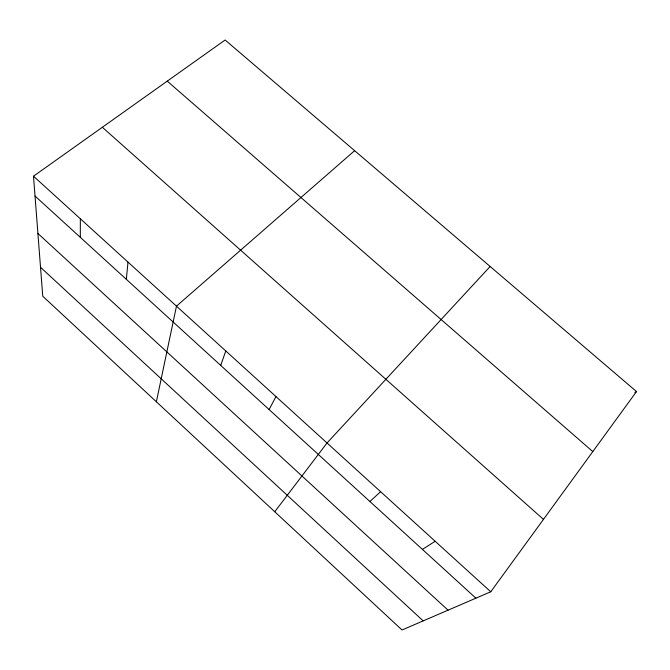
<?xml version="1.0" encoding="UTF-8"?>
<svg xmlns="http://www.w3.org/2000/svg" width="670" height="670" viewBox="0 0 670 670"><rect width="100%" height="100%" fill="white"/><g stroke="black" fill="none" stroke-linecap="round" stroke-linejoin="round"><path stroke-width="1" d="M80.308 237.331L80.35 218.789M126.337 279.315L127.995 262.096M156.37 401.766L176.47 306.148L354.631 150.683M220.715 365.41L225.782 350.963M269.106 409.546L275.965 396.573M490.758 591.786L636.5 391.556L225.12 40.007L33.5 176.21L42.746 296.215L402.034 629.993L490.758 591.786L33.5 176.21M274.75 511.746L327.027 442.979L490.147 266.484M369.915 501.503L380.602 491.671M634.825 392.687L636.5 391.556M422.435 549.408L435.165 541.26M167.257 81.137L592.799 451.588M102.351 127.275L543.462 519.376M35.024 196.025L475.901 598.184M37.914 233.478L448.046 610.177M40.51 267.263L423.172 620.889"/></g></svg>
